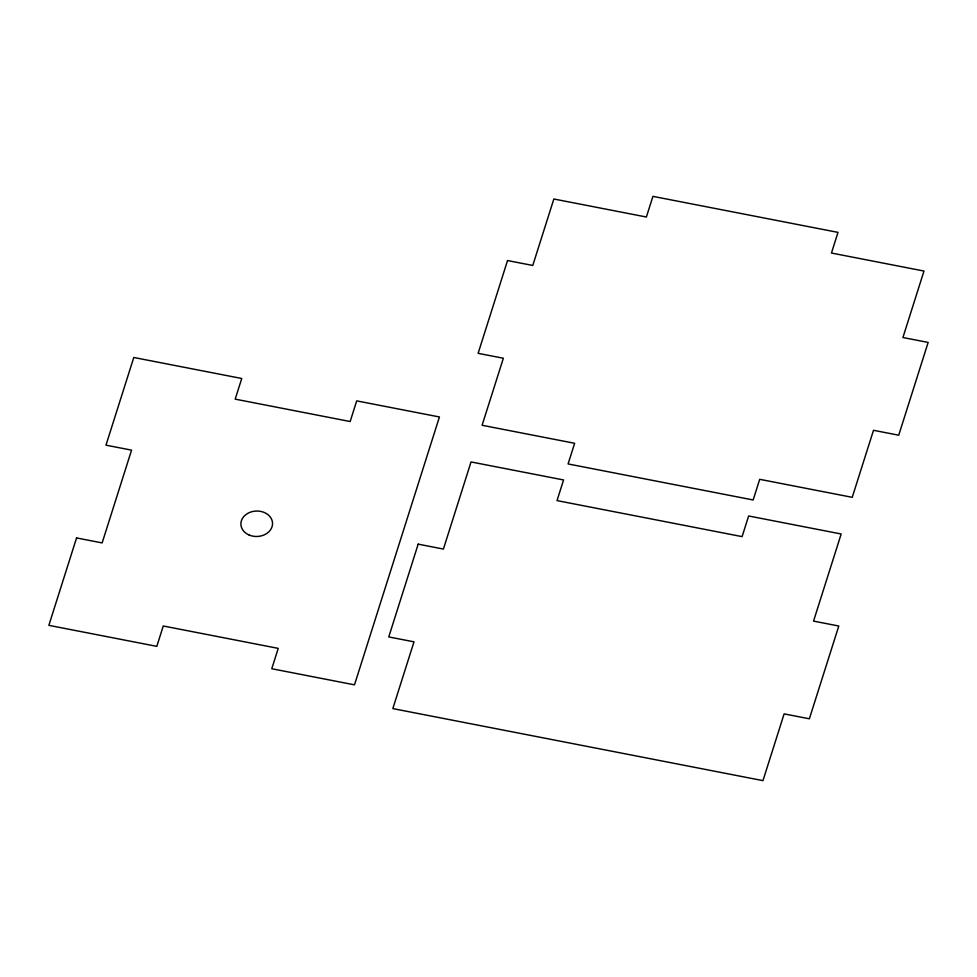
<?xml version="1.0" encoding="UTF-8"?>
<svg xmlns="http://www.w3.org/2000/svg" width="977" height="977" viewBox="0 0 977 977"><rect width="100%" height="100%" fill="white"/><g stroke="black" fill="none" stroke-linecap="round" stroke-linejoin="round"><path stroke-width="1.47" d="M76.56 537.936L48.85 625.341L156.809 646.359L163.269 625.988L278.225 648.374L271.777 668.732L354.492 684.84L439.43 416.971L356.703 400.875L350.157 421.527L235.188 399.141L241.746 378.49L133.788 357.484L105.98 445.17L131.565 450.141L102.145 542.919L76.56 537.936M507.539 260.554L478.119 353.332L503.363 358.241L482.101 425.276L574.635 443.289L568.089 463.941L753.157 499.968L759.703 479.316L852.237 497.33L873.499 430.295L898.73 435.205L928.15 342.426L902.919 337.517L923.986 271.044L831.451 253.031L837.997 232.379L652.929 196.365L646.383 217.016L553.849 199.003L532.77 265.463L507.539 260.554M418.18 544.152L388.761 636.931L413.992 641.84L392.827 708.594L762.964 780.635L784.128 713.882L809.371 718.791L838.791 626.025L813.548 621.103L841.173 533.992L748.638 515.978L742.093 536.629L557.024 500.603L563.57 479.951L471.036 461.938L443.411 549.062L418.18 544.152M248.952 534.932A15.827 12.725 -1.8 0 0 272.546 523.44A15.827 12.725 -1.8 0 0 248.646 512.901A15.827 12.725 -1.8 0 0 248.952 534.932"/></g></svg>
